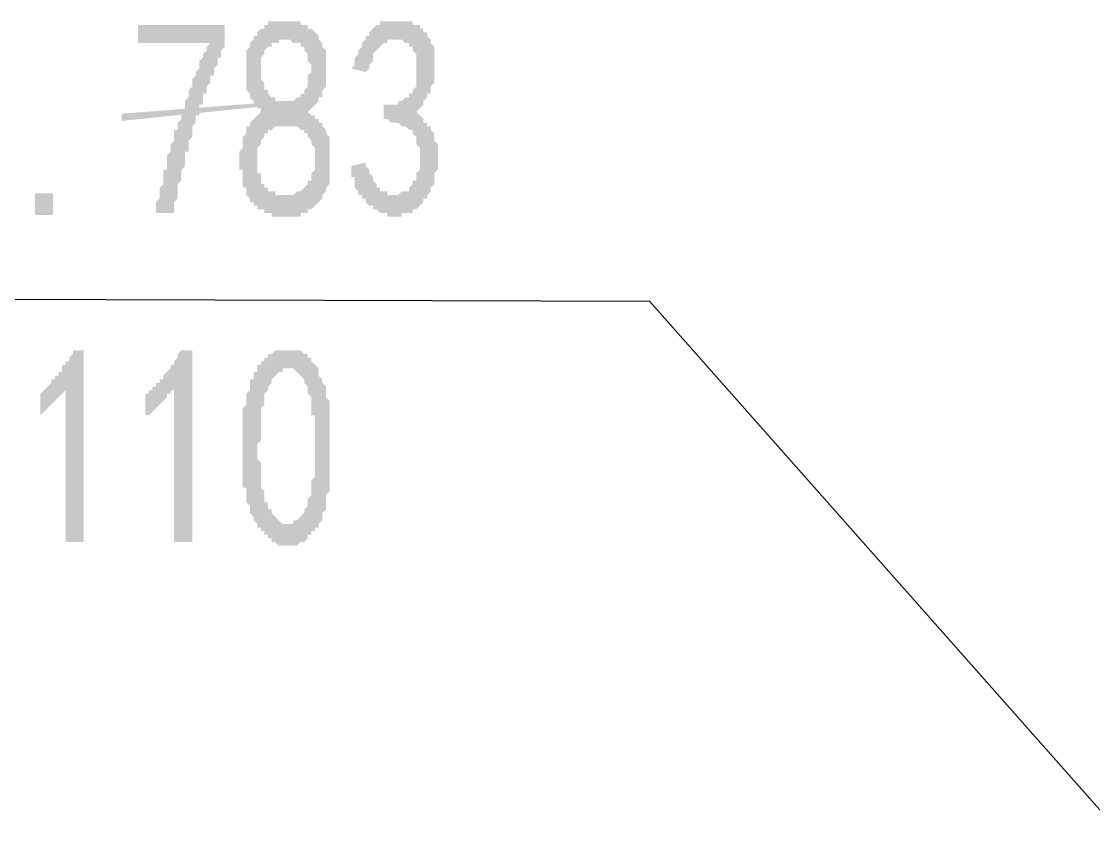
# Model space of a CAD drawing. Header units: millimetres. Extents: x 6156 to 7119, y 3162 to 3647.
# Drawn here: x 6861.28 to 6880.12, y 3583.68 to 3598.09 of the extents above; entities that cross this region are included whole.
import ezdxf

# ---------------------------------------------------------------- set-up
doc = ezdxf.new("R2010")
doc.units = ezdxf.units.MM
doc.layers.add('图层1', color=7, linetype='Continuous')

msp = doc.modelspace()

# ---------------------------------------------------------------- hatches: boundary and pattern name
at = {"layer": '图层1', "transparency": 33554559}
for points in [[(6863.649, 3594.725), (6863.649, 3594.788), (6863.649, 3594.788), (6863.649, 3594.852), (6863.649, 3594.915), (6863.713, 3594.979), (6863.713, 3594.979), (6863.713, 3595.042), (6863.713, 3595.106), (6863.713, 3595.169), (6863.713, 3595.169), (6863.776, 3595.233), (6863.776, 3595.296), (6863.776, 3595.296), (6863.776, 3595.36), (6863.776, 3595.423), (6863.776, 3595.487), (6863.84, 3595.487), (6863.84, 3595.55), (6863.84, 3595.614), (6863.84, 3595.677), (6863.84, 3595.677), (6863.84, 3595.741), (6863.903, 3595.804), (6863.903, 3595.804), (6863.903, 3595.868), (6863.903, 3595.931), (6863.967, 3595.994), (6863.967, 3595.994), (6863.967, 3596.058), (6863.967, 3596.121), (6863.967, 3596.185), (6864.03, 3596.185), (6864.03, 3596.248), (6864.03, 3596.312), (6864.03, 3596.312), (6864.094, 3596.375), (6864.094, 3596.439), (6864.094, 3596.502), (6864.094, 3596.502), (6864.157, 3596.566), (6864.157, 3596.629), (6864.157, 3596.629), (6864.157, 3596.693), (6864.221, 3596.756), (6864.221, 3596.82), (6864.221, 3596.82), (6864.221, 3596.883), (6864.284, 3596.947), (6864.284, 3597.01), (6864.284, 3597.01), (6864.284, 3597.074), (6864.348, 3597.137), (6864.348, 3597.137), (6864.348, 3597.201), (6864.411, 3597.264), (6864.411, 3597.328), (6864.411, 3597.328), (6864.411, 3597.391), (6864.475, 3597.455), (6864.475, 3597.455), (6864.475, 3597.518), (6864.538, 3597.582), (6864.538, 3597.645), (6864.538, 3597.645), (6864.602, 3597.709), (6863.332, 3597.709), (6863.332, 3598.026), (6864.856, 3598.026), (6864.856, 3597.709), (6864.856, 3597.645), (6864.856, 3597.645), (6864.792, 3597.582), (6864.792, 3597.518), (6864.792, 3597.455), (6864.729, 3597.455), (6864.729, 3597.391), (6864.729, 3597.328), (6864.729, 3597.328), (6864.665, 3597.264), (6864.665, 3597.201), (6864.665, 3597.137), (6864.602, 3597.137), (6864.602, 3597.074), (6864.602, 3597.01), (6864.538, 3596.947), (6864.538, 3596.947), (6864.538, 3596.883), (6864.538, 3596.82), (6864.475, 3596.82), (6864.475, 3596.756), (6864.475, 3596.693), (6864.475, 3596.629), (6864.411, 3596.629), (6864.411, 3596.566), (6864.411, 3596.502), (6864.411, 3596.439), (6864.348, 3596.439), (6864.348, 3596.375), (6864.348, 3596.312), (6864.348, 3596.312), (6864.284, 3596.248), (6864.284, 3596.185), (6864.284, 3596.121), (6864.284, 3596.121), (6864.284, 3596.058), (6864.221, 3595.994), (6864.221, 3595.994), (6864.221, 3595.931), (6864.221, 3595.868), (6864.221, 3595.804), (6864.157, 3595.804), (6864.157, 3595.741), (6864.157, 3595.677), (6864.157, 3595.614), (6864.157, 3595.614), (6864.157, 3595.55), (6864.094, 3595.487), (6864.094, 3595.487), (6864.094, 3595.423), (6864.094, 3595.36), (6864.094, 3595.296), (6864.094, 3595.296), (6864.03, 3595.233), (6864.03, 3595.169), (6864.03, 3595.106), (6864.03, 3595.106), (6864.03, 3595.042), (6864.03, 3594.979), (6864.03, 3594.979), (6863.967, 3594.915), (6863.967, 3594.852), (6863.967, 3594.788), (6863.967, 3594.788), (6863.967, 3594.725), (6863.649, 3594.725)], [(6867.078, 3595.55), (6867.332, 3595.614), (6867.332, 3595.55), (6867.332, 3595.55), (6867.396, 3595.487), (6867.396, 3595.423), (6867.396, 3595.423), (6867.459, 3595.36), (6867.459, 3595.296), (6867.459, 3595.296), (6867.523, 3595.233), (6867.523, 3595.233), (6867.523, 3595.169), (6867.586, 3595.169), (6867.586, 3595.106), (6867.65, 3595.106), (6867.65, 3595.106), (6867.713, 3595.106), (6867.713, 3595.042), (6867.777, 3595.042), (6867.84, 3595.042), (6867.84, 3595.042), (6867.84, 3595.042), (6867.904, 3595.042), (6867.904, 3595.042), (6867.967, 3595.106), (6868.031, 3595.106), (6868.031, 3595.106), (6868.094, 3595.106), (6868.094, 3595.169), (6868.094, 3595.169), (6868.158, 3595.233), (6868.158, 3595.296), (6868.158, 3595.296), (6868.221, 3595.296), (6868.221, 3595.36), (6868.221, 3595.423), (6868.221, 3595.423), (6868.285, 3595.487), (6868.285, 3595.55), (6868.285, 3595.55), (6868.285, 3595.614), (6868.285, 3595.677), (6868.285, 3595.741), (6868.285, 3595.741), (6868.285, 3595.804), (6868.285, 3595.868), (6868.285, 3595.868), (6868.221, 3595.931), (6868.221, 3595.995), (6868.221, 3596.058), (6868.221, 3596.058), (6868.158, 3596.122), (6868.158, 3596.122), (6868.158, 3596.185), (6868.094, 3596.185), (6868.094, 3596.185), (6868.031, 3596.249), (6868.031, 3596.249), (6867.967, 3596.249), (6867.967, 3596.249), (6867.904, 3596.312), (6867.904, 3596.312), (6867.84, 3596.312), (6867.777, 3596.312), (6867.777, 3596.312), (6867.713, 3596.376), (6867.65, 3596.376), (6867.65, 3596.63), (6867.713, 3596.63), (6867.777, 3596.63), (6867.777, 3596.63), (6867.84, 3596.63), (6867.904, 3596.63), (6867.904, 3596.693), (6867.967, 3596.693), (6867.967, 3596.693), (6868.031, 3596.757), (6868.031, 3596.757), (6868.094, 3596.757), (6868.094, 3596.82), (6868.094, 3596.82), (6868.158, 3596.82), (6868.158, 3596.884), (6868.158, 3596.884), (6868.221, 3596.947), (6868.221, 3596.947), (6868.221, 3597.01), (6868.221, 3597.074), (6868.221, 3597.137), (6868.221, 3597.137), (6868.221, 3597.201), (6868.221, 3597.264), (6868.221, 3597.328), (6868.221, 3597.328), (6868.221, 3597.391), (6868.221, 3597.455), (6868.221, 3597.518), (6868.221, 3597.518), (6868.158, 3597.582), (6868.158, 3597.582), (6868.158, 3597.645), (6868.094, 3597.645), (6868.094, 3597.709), (6868.031, 3597.709), (6868.031, 3597.709), (6867.967, 3597.772), (6867.967, 3597.772), (6867.904, 3597.772), (6867.904, 3597.772), (6867.84, 3597.772), (6867.777, 3597.772), (6867.777, 3597.772), (6867.713, 3597.772), (6867.713, 3597.709), (6867.713, 3597.709), (6867.65, 3597.709), (6867.65, 3597.709), (6867.586, 3597.645), (6867.586, 3597.645), (6867.586, 3597.645), (6867.523, 3597.582), (6867.523, 3597.582), (6867.459, 3597.518), (6867.459, 3597.455), (6867.459, 3597.455), (6867.459, 3597.391), (6867.396, 3597.328), (6867.396, 3597.264), (6867.396, 3597.264), (6867.332, 3597.201), (6867.078, 3597.264), (6867.078, 3597.264), (6867.142, 3597.328), (6867.142, 3597.391), (6867.142, 3597.455), (6867.142, 3597.455), (6867.205, 3597.518), (6867.205, 3597.582), (6867.205, 3597.582), (6867.269, 3597.645), (6867.269, 3597.709), (6867.269, 3597.709), (6867.332, 3597.772), (6867.332, 3597.836), (6867.332, 3597.836), (6867.396, 3597.836), (6867.396, 3597.899), (6867.396, 3597.899), (6867.459, 3597.963), (6867.459, 3597.963), (6867.523, 3598.026), (6867.523, 3598.026), (6867.586, 3598.026), (6867.586, 3598.09), (6867.65, 3598.09), (6867.713, 3598.09), (6867.713, 3598.09), (6867.777, 3598.09), (6867.777, 3598.09), (6867.84, 3598.09), (6867.904, 3598.09), (6867.904, 3598.09), (6867.967, 3598.09), (6867.967, 3598.09), (6868.031, 3598.09), (6868.094, 3598.09), (6868.094, 3598.09), (6868.158, 3598.09), (6868.158, 3598.026), (6868.221, 3598.026), (6868.221, 3598.026), (6868.285, 3598.026), (6868.285, 3597.963), (6868.348, 3597.963), (6868.348, 3597.899), (6868.412, 3597.899), (6868.412, 3597.836), (6868.412, 3597.836), (6868.475, 3597.772), (6868.475, 3597.709), (6868.475, 3597.709), (6868.539, 3597.645), (6868.539, 3597.645), (6868.539, 3597.582), (6868.539, 3597.518), (6868.539, 3597.518), (6868.539, 3597.455), (6868.539, 3597.391), (6868.539, 3597.328), (6868.539, 3597.328), (6868.539, 3597.264), (6868.539, 3597.201), (6868.539, 3597.137), (6868.539, 3597.074), (6868.539, 3597.074), (6868.539, 3597.074), (6868.539, 3597.01), (6868.475, 3596.947), (6868.475, 3596.947), (6868.475, 3596.884), (6868.475, 3596.82), (6868.412, 3596.82), (6868.412, 3596.757), (6868.412, 3596.757), (6868.348, 3596.693), (6868.348, 3596.63), (6868.348, 3596.63), (6868.285, 3596.566), (6868.285, 3596.566), (6868.221, 3596.503), (6868.158, 3596.503), (6868.221, 3596.503), (6868.285, 3596.439), (6868.285, 3596.439), (6868.348, 3596.376), (6868.348, 3596.376), (6868.348, 3596.312), (6868.412, 3596.312), (6868.412, 3596.249), (6868.475, 3596.249), (6868.475, 3596.185), (6868.475, 3596.185), (6868.539, 3596.122), (6868.539, 3596.122), (6868.539, 3596.058), (6868.539, 3595.995), (6868.539, 3595.995), (6868.602, 3595.931), (6868.602, 3595.868), (6868.602, 3595.868), (6868.602, 3595.804), (6868.602, 3595.741), (6868.602, 3595.677), (6868.602, 3595.614), (6868.602, 3595.55), (6868.602, 3595.55), (6868.602, 3595.487), (6868.539, 3595.423), (6868.539, 3595.36), (6868.539, 3595.36), (6868.539, 3595.296), (6868.539, 3595.233), (6868.475, 3595.169), (6868.475, 3595.169), (6868.475, 3595.106), (6868.475, 3595.106), (6868.412, 3595.042), (6868.412, 3594.979), (6868.348, 3594.979), (6868.348, 3594.915), (6868.348, 3594.915), (6868.348, 3594.915), (6868.285, 3594.852), (6868.285, 3594.852), (6868.221, 3594.788), (6868.221, 3594.788), (6868.158, 3594.788), (6868.158, 3594.725), (6868.094, 3594.725), (6868.031, 3594.725), (6868.031, 3594.725), (6867.967, 3594.725), (6867.967, 3594.661), (6867.904, 3594.661), (6867.904, 3594.661), (6867.84, 3594.661), (6867.84, 3594.661), (6867.777, 3594.661), (6867.713, 3594.661), (6867.713, 3594.725), (6867.65, 3594.725), (6867.65, 3594.725), (6867.586, 3594.725), (6867.586, 3594.725), (6867.523, 3594.788), (6867.523, 3594.788), (6867.459, 3594.788), (6867.459, 3594.852), (6867.396, 3594.852), (6867.396, 3594.852), (6867.332, 3594.915), (6867.332, 3594.915), (6867.332, 3594.979), (6867.269, 3594.979), (6867.269, 3595.042), (6867.205, 3595.042), (6867.205, 3595.106), (6867.205, 3595.106), (6867.142, 3595.169), (6867.142, 3595.233), (6867.142, 3595.233), (6867.142, 3595.296), (6867.142, 3595.36), (6867.078, 3595.36), (6867.078, 3595.423), (6867.078, 3595.487), (6867.078, 3595.55), (6867.078, 3595.55)], [(6862.062, 3591.677), (6862.062, 3591.613), (6862.062, 3591.613), (6861.999, 3591.55), (6861.999, 3591.55), (6861.935, 3591.486), (6861.935, 3591.486), (6861.872, 3591.423), (6861.872, 3591.423), (6861.808, 3591.359), (6861.808, 3591.359), (6861.745, 3591.296), (6861.745, 3591.296), (6861.681, 3591.232), (6861.681, 3591.232), (6861.618, 3591.169), (6861.618, 3591.169), (6861.618, 3591.169), (6861.618, 3591.55), (6861.618, 3591.55), (6861.681, 3591.613), (6861.681, 3591.613), (6861.745, 3591.677), (6861.745, 3591.677), (6861.808, 3591.74), (6861.808, 3591.74), (6861.808, 3591.804), (6861.872, 3591.804), (6861.872, 3591.867), (6861.935, 3591.867), (6861.935, 3591.931), (6861.999, 3591.931), (6861.999, 3591.994), (6861.999, 3592.058), (6862.062, 3592.058), (6862.062, 3592.121), (6862.126, 3592.121), (6862.126, 3592.185), (6862.126, 3592.185), (6862.189, 3592.248), (6862.189, 3592.312), (6862.189, 3592.312), (6862.379, 3592.312), (6862.379, 3588.946), (6862.062, 3588.946)], [(6863.967, 3591.677), (6863.967, 3591.613), (6863.903, 3591.613), (6863.903, 3591.55), (6863.84, 3591.55), (6863.84, 3591.486), (6863.84, 3591.486), (6863.776, 3591.423), (6863.776, 3591.423), (6863.713, 3591.359), (6863.713, 3591.359), (6863.649, 3591.296), (6863.649, 3591.296), (6863.586, 3591.232), (6863.586, 3591.232), (6863.522, 3591.169), (6863.522, 3591.169), (6863.459, 3591.169), (6863.459, 3591.55), (6863.522, 3591.55), (6863.522, 3591.613), (6863.586, 3591.613), (6863.586, 3591.677), (6863.649, 3591.677), (6863.649, 3591.74), (6863.713, 3591.74), (6863.713, 3591.804), (6863.776, 3591.804), (6863.776, 3591.867), (6863.776, 3591.867), (6863.84, 3591.931), (6863.84, 3591.931), (6863.903, 3591.994), (6863.903, 3592.058), (6863.967, 3592.058), (6863.967, 3592.121), (6863.967, 3592.121), (6864.03, 3592.185), (6864.03, 3592.185), (6864.03, 3592.248), (6864.094, 3592.312), (6864.094, 3592.312), (6864.284, 3592.312), (6864.284, 3588.946), (6863.967, 3588.946)]]:
    msp.add_hatch(color=256, dxfattribs=at).paths.add_polyline_path(points)
h = msp.add_hatch(color=256, dxfattribs=at)
h.paths.add_polyline_path([(6865.11, 3595.677), (6865.11, 3595.741), (6865.11, 3595.804), (6865.11, 3595.804), (6865.173, 3595.868), (6865.173, 3595.931), (6865.173, 3595.995), (6865.173, 3595.995), (6865.173, 3596.058), (6865.237, 3596.122), (6865.237, 3596.185), (6865.237, 3596.185), (6865.237, 3596.249), (6865.3, 3596.249), (6865.3, 3596.312), (6865.3, 3596.312), (6865.364, 3596.375), (6865.364, 3596.375), (6865.427, 3596.439), (6865.427, 3596.439), (6865.491, 3596.502), (6865.491, 3596.502), (6865.491, 3596.566), (6865.427, 3596.566), (6865.427, 3596.629), (6865.364, 3596.629), (6865.364, 3596.693), (6865.364, 3596.693), (6865.3, 3596.756), (6865.3, 3596.756), (6865.3, 3596.82), (6865.3, 3596.82), (6865.237, 3596.883), (6865.237, 3596.883), (6865.237, 3596.947), (6865.237, 3597.01), (6865.237, 3597.074), (6865.237, 3597.137), (6865.237, 3597.137), (6865.237, 3597.201), (6865.237, 3597.264), (6865.237, 3597.328), (6865.237, 3597.328), (6865.237, 3597.391), (6865.237, 3597.455), (6865.237, 3597.518), (6865.237, 3597.518), (6865.237, 3597.582), (6865.3, 3597.645), (6865.3, 3597.645), (6865.3, 3597.709), (6865.364, 3597.772), (6865.364, 3597.772), (6865.364, 3597.836), (6865.427, 3597.836), (6865.427, 3597.899), (6865.427, 3597.899), (6865.491, 3597.963), (6865.491, 3597.963), (6865.554, 3597.963), (6865.554, 3598.026), (6865.618, 3598.026), (6865.618, 3598.026), (6865.618, 3598.09), (6865.681, 3598.09), (6865.745, 3598.09), (6865.745, 3598.09), (6865.808, 3598.09), (6865.808, 3598.09), (6865.872, 3598.09), (6865.935, 3598.09), (6865.935, 3598.09), (6865.935, 3598.09), (6865.999, 3598.09), (6866.062, 3598.09), (6866.062, 3598.09), (6866.126, 3598.09), (6866.126, 3598.09), (6866.189, 3598.09), (6866.189, 3598.09), (6866.189, 3598.026), (6866.253, 3598.026), (6866.253, 3598.026), (6866.316, 3598.026), (6866.316, 3597.963), (6866.38, 3597.963), (6866.443, 3597.899), (6866.443, 3597.899), (6866.443, 3597.899), (6866.507, 3597.836), (6866.507, 3597.836), (6866.507, 3597.772), (6866.57, 3597.709), (6866.57, 3597.709), (6866.57, 3597.645), (6866.634, 3597.582), (6866.634, 3597.518), (6866.634, 3597.518), (6866.634, 3597.518), (6866.634, 3597.455), (6866.634, 3597.391), (6866.634, 3597.328), (6866.634, 3597.328), (6866.634, 3597.264), (6866.634, 3597.201), (6866.634, 3597.137), (6866.634, 3597.137), (6866.634, 3597.074), (6866.634, 3597.01), (6866.634, 3597.01), (6866.634, 3596.947), (6866.57, 3596.883), (6866.57, 3596.883), (6866.57, 3596.82), (6866.57, 3596.756), (6866.507, 3596.756), (6866.507, 3596.693), (6866.507, 3596.693), (6866.443, 3596.629), (6866.443, 3596.629), (6866.38, 3596.566), (6866.38, 3596.566), (6866.316, 3596.502), (6866.253, 3596.502), (6866.253, 3596.502), (6866.316, 3596.502), (6866.38, 3596.439), (6866.38, 3596.439), (6866.443, 3596.439), (6866.443, 3596.375), (6866.507, 3596.375), (6866.507, 3596.312), (6866.57, 3596.312), (6866.57, 3596.249), (6866.57, 3596.249), (6866.634, 3596.185), (6866.634, 3596.185), (6866.634, 3596.185), (6866.634, 3596.122), (6866.697, 3596.058), (6866.697, 3596.058), (6866.697, 3595.995), (6866.697, 3595.931), (6866.697, 3595.868), (6866.697, 3595.804), (6866.697, 3595.804), (6866.697, 3595.741), (6866.697, 3595.677), (6866.697, 3595.614), (6866.697, 3595.55), (6866.697, 3595.487), (6866.697, 3595.487), (6866.697, 3595.423), (6866.697, 3595.36), (6866.697, 3595.296), (6866.697, 3595.296), (6866.697, 3595.233), (6866.697, 3595.233), (6866.634, 3595.169), (6866.634, 3595.106), (6866.634, 3595.106), (6866.57, 3595.042), (6866.57, 3594.979), (6866.57, 3594.979), (6866.507, 3594.915), (6866.507, 3594.915), (6866.507, 3594.915), (6866.443, 3594.852), (6866.443, 3594.852), (6866.38, 3594.788), (6866.38, 3594.788), (6866.316, 3594.788), (6866.316, 3594.725), (6866.253, 3594.725), (6866.253, 3594.725), (6866.189, 3594.725), (6866.189, 3594.661), (6866.126, 3594.661), (6866.062, 3594.661), (6866.062, 3594.661), (6865.999, 3594.661), (6865.999, 3594.661), (6865.935, 3594.661), (6865.872, 3594.661), (6865.872, 3594.661), (6865.808, 3594.661), (6865.808, 3594.661), (6865.745, 3594.661), (6865.681, 3594.661), (6865.681, 3594.725), (6865.618, 3594.725), (6865.618, 3594.725), (6865.554, 3594.725), (6865.554, 3594.725), (6865.554, 3594.788), (6865.491, 3594.788), (6865.491, 3594.788), (6865.427, 3594.788), (6865.427, 3594.852), (6865.364, 3594.852), (6865.364, 3594.915), (6865.3, 3594.915), (6865.3, 3594.915), (6865.3, 3594.979), (6865.237, 3595.042), (6865.237, 3595.042), (6865.237, 3595.106), (6865.237, 3595.169), (6865.173, 3595.169), (6865.173, 3595.233), (6865.173, 3595.296), (6865.173, 3595.296), (6865.173, 3595.36), (6865.173, 3595.423), (6865.173, 3595.487), (6865.11, 3595.487), (6865.11, 3595.55), (6865.11, 3595.614), (6865.11, 3595.677), (6865.11, 3595.677)], flags=0)
h.paths.add_polyline_path([(6865.427, 3595.677), (6865.427, 3595.677), (6865.427, 3595.614), (6865.427, 3595.55), (6865.427, 3595.487), (6865.427, 3595.423), (6865.491, 3595.423), (6865.491, 3595.36), (6865.491, 3595.296), (6865.491, 3595.296), (6865.491, 3595.233), (6865.554, 3595.233), (6865.554, 3595.169), (6865.618, 3595.169), (6865.618, 3595.106), (6865.618, 3595.106), (6865.681, 3595.106), (6865.745, 3595.106), (6865.745, 3595.106), (6865.745, 3595.042), (6865.808, 3595.042), (6865.872, 3595.042), (6865.872, 3595.042), (6865.935, 3595.042), (6865.935, 3595.042), (6865.999, 3595.042), (6866.062, 3595.042), (6866.062, 3595.042), (6866.126, 3595.106), (6866.126, 3595.106), (6866.189, 3595.106), (6866.189, 3595.106), (6866.253, 3595.169), (6866.253, 3595.169), (6866.316, 3595.233), (6866.316, 3595.233), (6866.316, 3595.296), (6866.38, 3595.296), (6866.38, 3595.36), (6866.38, 3595.423), (6866.38, 3595.423), (6866.443, 3595.487), (6866.443, 3595.55), (6866.443, 3595.614), (6866.443, 3595.614), (6866.443, 3595.677), (6866.443, 3595.741), (6866.443, 3595.804), (6866.443, 3595.804), (6866.443, 3595.868), (6866.38, 3595.931), (6866.38, 3595.931), (6866.38, 3595.995), (6866.316, 3596.058), (6866.316, 3596.058), (6866.316, 3596.122), (6866.253, 3596.122), (6866.253, 3596.185), (6866.189, 3596.185), (6866.189, 3596.185), (6866.126, 3596.249), (6866.126, 3596.249), (6866.062, 3596.249), (6866.062, 3596.249), (6865.999, 3596.249), (6865.935, 3596.249), (6865.935, 3596.249), (6865.872, 3596.249), (6865.872, 3596.249), (6865.872, 3596.249), (6865.808, 3596.249), (6865.745, 3596.249), (6865.745, 3596.249), (6865.681, 3596.185), (6865.681, 3596.185), (6865.618, 3596.185), (6865.618, 3596.122), (6865.554, 3596.122), (6865.554, 3596.122), (6865.554, 3596.058), (6865.554, 3596.058), (6865.491, 3595.995), (6865.491, 3595.931), (6865.491, 3595.931), (6865.427, 3595.868), (6865.427, 3595.804), (6865.427, 3595.741), (6865.427, 3595.741), (6865.427, 3595.677)], flags=0)
h.paths.add_polyline_path([(6865.491, 3597.264), (6865.491, 3597.201), (6865.491, 3597.137), (6865.491, 3597.074), (6865.491, 3597.074), (6865.554, 3597.01), (6865.554, 3596.947), (6865.554, 3596.947), (6865.554, 3596.883), (6865.618, 3596.883), (6865.618, 3596.82), (6865.618, 3596.82), (6865.681, 3596.756), (6865.681, 3596.756), (6865.745, 3596.756), (6865.745, 3596.693), (6865.808, 3596.693), (6865.808, 3596.693), (6865.872, 3596.693), (6865.935, 3596.693), (6865.935, 3596.693), (6865.999, 3596.693), (6866.062, 3596.693), (6866.062, 3596.693), (6866.126, 3596.756), (6866.126, 3596.756), (6866.189, 3596.756), (6866.189, 3596.82), (6866.253, 3596.82), (6866.253, 3596.883), (6866.253, 3596.883), (6866.253, 3596.883), (6866.316, 3596.947), (6866.316, 3597.01), (6866.316, 3597.01), (6866.316, 3597.074), (6866.316, 3597.137), (6866.38, 3597.201), (6866.38, 3597.201), (6866.38, 3597.264), (6866.38, 3597.328), (6866.38, 3597.328), (6866.316, 3597.391), (6866.316, 3597.455), (6866.316, 3597.518), (6866.316, 3597.518), (6866.253, 3597.582), (6866.253, 3597.582), (6866.253, 3597.645), (6866.253, 3597.645), (6866.189, 3597.645), (6866.189, 3597.709), (6866.126, 3597.709), (6866.126, 3597.709), (6866.062, 3597.709), (6865.999, 3597.772), (6865.999, 3597.772), (6865.935, 3597.772), (6865.935, 3597.772), (6865.872, 3597.772), (6865.808, 3597.772), (6865.808, 3597.709), (6865.745, 3597.709), (6865.745, 3597.709), (6865.681, 3597.709), (6865.681, 3597.645), (6865.618, 3597.645), (6865.618, 3597.645), (6865.554, 3597.582), (6865.554, 3597.582), (6865.554, 3597.582), (6865.554, 3597.518), (6865.491, 3597.455), (6865.491, 3597.391), (6865.491, 3597.391), (6865.491, 3597.328), (6865.491, 3597.264), (6865.491, 3597.264)], flags=0)
h = msp.add_hatch(color=256, dxfattribs=at)
h.paths.add_polyline_path([(6865.173, 3590.851), (6865.173, 3590.915), (6865.173, 3590.915), (6865.173, 3590.978), (6865.173, 3591.042), (6865.173, 3591.105), (6865.173, 3591.169), (6865.173, 3591.232), (6865.173, 3591.296), (6865.173, 3591.296), (6865.237, 3591.359), (6865.237, 3591.423), (6865.237, 3591.423), (6865.237, 3591.486), (6865.237, 3591.55), (6865.237, 3591.55), (6865.3, 3591.613), (6865.3, 3591.677), (6865.3, 3591.677), (6865.3, 3591.74), (6865.3, 3591.804), (6865.364, 3591.804), (6865.364, 3591.867), (6865.364, 3591.931), (6865.427, 3591.931), (6865.427, 3591.994), (6865.427, 3592.058), (6865.491, 3592.058), (6865.491, 3592.121), (6865.554, 3592.121), (6865.554, 3592.121), (6865.554, 3592.185), (6865.618, 3592.185), (6865.618, 3592.248), (6865.681, 3592.248), (6865.681, 3592.248), (6865.745, 3592.312), (6865.745, 3592.312), (6865.808, 3592.312), (6865.808, 3592.312), (6865.872, 3592.312), (6865.935, 3592.312), (6865.935, 3592.312), (6865.999, 3592.312), (6865.999, 3592.312), (6866.062, 3592.312), (6866.126, 3592.312), (6866.126, 3592.312), (6866.189, 3592.312), (6866.189, 3592.312), (6866.253, 3592.248), (6866.253, 3592.248), (6866.316, 3592.248), (6866.316, 3592.185), (6866.38, 3592.185), (6866.38, 3592.121), (6866.38, 3592.121), (6866.443, 3592.058), (6866.443, 3592.058), (6866.507, 3591.994), (6866.507, 3591.931), (6866.507, 3591.931), (6866.507, 3591.867), (6866.57, 3591.804), (6866.57, 3591.804), (6866.57, 3591.74), (6866.634, 3591.677), (6866.634, 3591.677), (6866.634, 3591.613), (6866.634, 3591.55), (6866.634, 3591.486), (6866.634, 3591.486), (6866.697, 3591.423), (6866.697, 3591.359), (6866.697, 3591.359), (6866.697, 3591.296), (6866.697, 3591.232), (6866.697, 3591.232), (6866.697, 3591.169), (6866.697, 3591.105), (6866.697, 3591.042), (6866.697, 3591.042), (6866.697, 3590.978), (6866.697, 3590.915), (6866.697, 3590.851), (6866.697, 3590.788), (6866.697, 3590.788), (6866.697, 3590.724), (6866.697, 3590.661), (6866.697, 3590.597), (6866.697, 3590.534), (6866.697, 3590.47), (6866.697, 3590.47), (6866.697, 3590.407), (6866.697, 3590.343), (6866.697, 3590.28), (6866.697, 3590.216), (6866.697, 3590.153), (6866.697, 3590.153), (6866.697, 3590.089), (6866.697, 3590.026), (6866.697, 3589.962), (6866.697, 3589.899), (6866.697, 3589.835), (6866.697, 3589.835), (6866.634, 3589.772), (6866.634, 3589.708), (6866.634, 3589.645), (6866.634, 3589.645), (6866.634, 3589.581), (6866.634, 3589.518), (6866.634, 3589.518), (6866.57, 3589.454), (6866.57, 3589.454), (6866.57, 3589.391), (6866.57, 3589.327), (6866.507, 3589.264), (6866.507, 3589.264), (6866.507, 3589.2), (6866.443, 3589.2), (6866.443, 3589.137), (6866.38, 3589.137), (6866.38, 3589.073), (6866.316, 3589.073), (6866.316, 3589.01), (6866.316, 3589.01), (6866.253, 3588.946), (6866.189, 3588.946), (6866.189, 3588.946), (6866.189, 3588.946), (6866.126, 3588.883), (6866.062, 3588.883), (6866.062, 3588.883), (6865.999, 3588.883), (6865.999, 3588.883), (6865.935, 3588.883), (6865.935, 3588.883), (6865.872, 3588.883), (6865.872, 3588.883), (6865.808, 3588.883), (6865.745, 3588.946), (6865.745, 3588.946), (6865.681, 3588.946), (6865.681, 3588.946), (6865.681, 3589.01), (6865.618, 3589.01), (6865.618, 3589.073), (6865.554, 3589.073), (6865.554, 3589.137), (6865.491, 3589.137), (6865.491, 3589.2), (6865.427, 3589.2), (6865.427, 3589.264), (6865.427, 3589.264), (6865.364, 3589.327), (6865.364, 3589.327), (6865.364, 3589.391), (6865.364, 3589.391), (6865.3, 3589.454), (6865.3, 3589.518), (6865.3, 3589.518), (6865.3, 3589.581), (6865.237, 3589.645), (6865.237, 3589.708), (6865.237, 3589.708), (6865.237, 3589.772), (6865.237, 3589.835), (6865.237, 3589.899), (6865.173, 3589.899), (6865.173, 3589.962), (6865.173, 3590.026), (6865.173, 3590.026), (6865.173, 3590.089), (6865.173, 3590.089), (6865.173, 3590.153), (6865.173, 3590.216), (6865.173, 3590.216), (6865.173, 3590.28), (6865.173, 3590.343), (6865.173, 3590.407), (6865.173, 3590.47), (6865.173, 3590.47), (6865.173, 3590.534), (6865.173, 3590.597), (6865.173, 3590.661), (6865.173, 3590.724), (6865.173, 3590.788), (6865.173, 3590.851)], flags=0)
h.paths.add_polyline_path([(6865.491, 3590.915), (6865.491, 3590.915), (6865.491, 3590.851), (6865.491, 3590.788), (6865.491, 3590.724), (6865.427, 3590.661), (6865.427, 3590.597), (6865.427, 3590.534), (6865.427, 3590.534), (6865.427, 3590.47), (6865.427, 3590.407), (6865.491, 3590.343), (6865.491, 3590.343), (6865.491, 3590.28), (6865.491, 3590.216), (6865.491, 3590.153), (6865.491, 3590.153), (6865.491, 3590.089), (6865.491, 3590.026), (6865.491, 3590.026), (6865.491, 3589.962), (6865.491, 3589.899), (6865.554, 3589.835), (6865.554, 3589.835), (6865.554, 3589.772), (6865.554, 3589.708), (6865.554, 3589.645), (6865.618, 3589.645), (6865.618, 3589.581), (6865.618, 3589.518), (6865.681, 3589.518), (6865.681, 3589.454), (6865.681, 3589.454), (6865.745, 3589.391), (6865.745, 3589.391), (6865.745, 3589.391), (6865.808, 3589.327), (6865.808, 3589.327), (6865.872, 3589.264), (6865.872, 3589.264), (6865.935, 3589.264), (6865.935, 3589.264), (6865.999, 3589.264), (6865.999, 3589.264), (6866.062, 3589.264), (6866.062, 3589.327), (6866.062, 3589.327), (6866.126, 3589.327), (6866.126, 3589.327), (6866.189, 3589.391), (6866.189, 3589.391), (6866.253, 3589.454), (6866.253, 3589.454), (6866.253, 3589.518), (6866.316, 3589.581), (6866.316, 3589.581), (6866.316, 3589.645), (6866.316, 3589.708), (6866.38, 3589.772), (6866.38, 3589.772), (6866.38, 3589.835), (6866.38, 3589.899), (6866.38, 3589.899), (6866.38, 3589.962), (6866.38, 3590.026), (6866.443, 3590.089), (6866.443, 3590.089), (6866.443, 3590.153), (6866.443, 3590.216), (6866.443, 3590.28), (6866.443, 3590.343), (6866.443, 3590.407), (6866.443, 3590.407), (6866.443, 3590.47), (6866.443, 3590.534), (6866.443, 3590.534), (6866.443, 3590.597), (6866.443, 3590.661), (6866.443, 3590.724), (6866.443, 3590.788), (6866.443, 3590.788), (6866.443, 3590.851), (6866.443, 3590.915), (6866.443, 3590.978), (6866.443, 3591.042), (6866.443, 3591.042), (6866.443, 3591.105), (6866.443, 3591.169), (6866.38, 3591.169), (6866.38, 3591.232), (6866.38, 3591.296), (6866.38, 3591.359), (6866.38, 3591.423), (6866.38, 3591.423), (6866.38, 3591.486), (6866.316, 3591.55), (6866.316, 3591.55), (6866.316, 3591.613), (6866.316, 3591.677), (6866.253, 3591.74), (6866.253, 3591.74), (6866.253, 3591.74), (6866.253, 3591.804), (6866.189, 3591.867), (6866.189, 3591.867), (6866.126, 3591.931), (6866.126, 3591.931), (6866.126, 3591.931), (6866.062, 3591.994), (6866.062, 3591.994), (6865.999, 3591.994), (6865.999, 3591.994), (6865.935, 3591.994), (6865.935, 3591.994), (6865.872, 3591.994), (6865.872, 3591.931), (6865.808, 3591.931), (6865.808, 3591.931), (6865.745, 3591.867), (6865.745, 3591.867), (6865.681, 3591.804), (6865.681, 3591.74), (6865.681, 3591.74), (6865.618, 3591.677), (6865.618, 3591.677), (6865.618, 3591.613), (6865.618, 3591.613), (6865.554, 3591.55), (6865.554, 3591.486), (6865.554, 3591.486), (6865.554, 3591.423), (6865.554, 3591.359), (6865.554, 3591.359), (6865.491, 3591.296), (6865.491, 3591.232), (6865.491, 3591.169), (6865.491, 3591.105), (6865.491, 3591.042), (6865.491, 3590.978), (6865.491, 3590.915)], flags=0)

# ---------------------------------------------------------------- linework, layer by layer
at = {"layer": '图层1', "lineweight": -3}
for p, q in [((6842.168, 3593.278), (6872.32, 3593.174)), ((6872.32, 3593.174), (6900.766, 3561.056))]:
    msp.add_line(p, q, dxfattribs=at)
at = {"layer": '图层1', "transparency": 33554559}
for points in [[(6863.045, 3596.47), (6863.045, 3596.343), (6865.522, 3596.66)], [(6863.045, 3596.343), (6865.522, 3596.66), (6865.522, 3596.597)]]:
    msp.add_solid(points, dxfattribs=at)
at = {"layer": '图层1', "lineweight": -3, "transparency": 33554559}
msp.add_solid([(6861.839, 3594.692), (6861.521, 3594.692), (6861.839, 3595.073), (6861.521, 3595.073)], dxfattribs=at)

doc.saveas('drawing.dxf')
